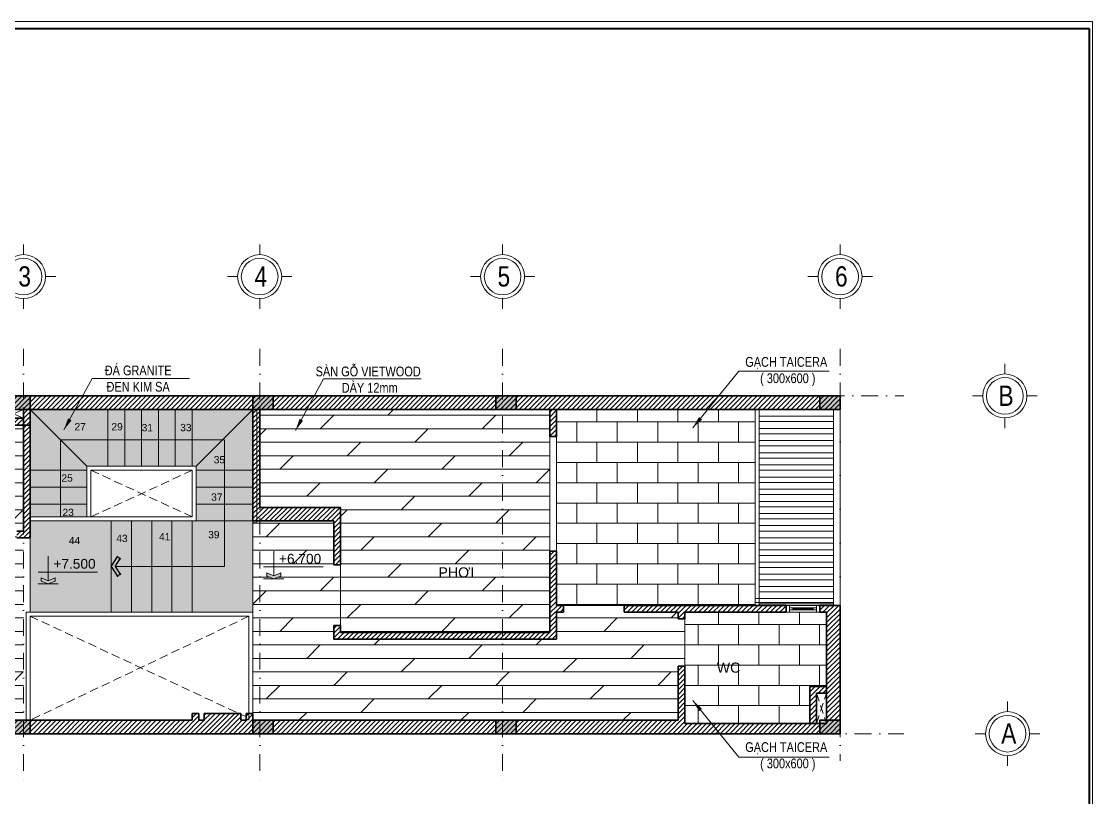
# Model space of a CAD drawing. Header units: inches. Extents: x 921646 to 2157952, y -92667 to 262089.
# Drawn here: x 2029373 to 2045244, y 88339 to 99831 of the extents above; entities that cross this region are included whole.
import ezdxf
from ezdxf.enums import TextEntityAlignment as Align

# ---------------------------------------------------------------- set-up
doc = ezdxf.new("R2010")
doc.units = ezdxf.units.IN
doc.header["$MEASUREMENT"] = 0
doc.linetypes.add('DASHDOT', pattern=[1, 0.5, -0.25, 0, -0.25])
doc.linetypes.add('HIDDEN', pattern=[9.524999999999999, 6.349999999999999, -3.174999999999999])
doc.layers.get('0').update_dxf_attribs({"lineweight": 9})
doc.layers.get('DEFPOINTS').update_dxf_attribs({"lineweight": 9})
for name, color, linetype, lineweight in [('01-WALL', 10, 'Continuous', 35), ('04-TRUC', 40, 'DASHDOT', 9), ('09-DIMOUT', 251, 'Continuous', 9), ('12 LAT GACH', 46, 'Continuous', 13), ('13 TRICH DAN', 134, 'Continuous', 9), ('13-VATDUNG', 104, 'Continuous', 13), ('14 KHUAT', 106, 'HIDDEN', 13), ('15 TEXT', 134, 'Continuous', 15), ('Cp Net Manh 0.15', 8, 'Continuous', 15), ('Cp Net Thep 0.40', 2, 'Continuous', 40), ('Cp Text 0.15', 3, 'Continuous', 15), ('dim', 252, 'Continuous', 9)]:
    doc.layers.add(name, color=color, linetype=linetype, lineweight=lineweight)
doc.layers.add('02-TEXT', color=7, linetype='Continuous')
doc.layers.add('07-HATCH', color=180, linetype='Continuous')
doc.styles.add('ARIAL', font='arial.ttf')
doc.styles.add('C', font='VHARIAL.TTF')
doc.styles.add('CHU', font='arial.ttf')
doc.styles.add('IN', font='VHARIAL.TTF')
doc.styles.add('KS Sophia 191015$0$GHICHU-C', font='arial.ttf', dxfattribs={"width": 0.7})
doc.styles.add('VHELVEN', font='VHELVEN.TTF')
doc.styles.add('VNI-HELVE', font='VHELVEB.TTF', dxfattribs={"width": 0.8})
doc.dimstyles.new('VJC100', dxfattribs={"dimscale": 1.199999999999999, "dimtxt": 200, "dimasz": 100, "dimexe": 100, "dimexo": 0, "dimgap": 60, "dimtad": 1, "dimdec": 0, "dimlfac": -1, "dimzin": 9, "dimdsep": 46, "dimtxsty": 'CHU', "dimblk": 'ARCHTICK', "dimcen": 0.9, "dimdle": 100, "dimclrd": 251, "dimclre": 251, "dimclrt": 3, "dimadec": 0, "dimazin": 0, "dimtfac": 1, "dimtdec": 0, "dimtix": 1, "dimtmove": 2, "dimatfit": 3, "dimfxl": 500, "dimtolj": 1, "dimtzin": 0, "dimlwd": 13, "dimlwe": 9, "dimarcsym": 0})
pattern_1 = [(0, (0, 0), (0, 200), []), (45, (0, 0), (-399.9999993287874, 399.9999993287874), [282.842712474619, -565.6854249492379])]

# ---------------------------------------------------------------- blocks, each defined once
blk = doc.blocks.new('DDDD')
at = {"layer": '09-DIMOUT'}
h = blk.add_hatch(color=256, dxfattribs=at)
h.dxf.hatch_style = 1
h.paths.add_polyline_path([(1648737.565746326, 63343.11408242446), (1649037.565746326, 63343.11408242446), (1649037.565746326, 63543.11408242447), (1648737.565746326, 63543.11408242447)])
at = {"layer": '01-WALL'}
blk.add_lwpolyline([(1648737.565746326, 63343.11408242446), (1649037.565746326, 63343.11408242446), (1649037.565746326, 63543.11408242447), (1648737.565746326, 63543.11408242447)], close=True, dxfattribs=at)
blk = doc.blocks.new('luoi')
at = {"layer": '04-TRUC', "ltscale": 500}
for p, q in [((1739521.796972171, 130292.8045758962), (1739521.796972171, 123908.0378893815)), ((1743021.796972169, 130292.8045759), (1743021.796972169, 123889.6781560815)), ((1746621.796972135, 130292.8045759002), (1746621.796972135, 123856.9895922282)), ((1751621.796972135, 130292.8045759), (1751621.796972135, 124192.3745224)), ((1751621.796972135, 130292.8045759001), (1751621.796972135, 124192.3745224001)), ((1728931.056137772, 129594.2698898765), (1752564.317258802, 129594.2698898765)), ((1728830.44380979, 124594.2698898753), (1752564.317258803, 124594.2698898753))]:
    blk.add_line(p, q, dxfattribs=at)
at = {"layer": '09-DIMOUT', "xscale": -1, "rotation": 180}
for p in [(90584.2312258447, 192937.3839723022), (94184.23122584261, 192937.3839723011), (97784.23122580862, 192937.3839723013), (102584.2312258084, 192937.383972301), (90584.2312258447, 188137.3839723022), (94184.23122584261, 188137.3839723011), (97784.23122580862, 188137.3839723013), (102584.2312258084, 188137.383972301)]:
    blk.add_blockref('DDDD', p, dxfattribs=at)
blk = doc.blocks.new('*U989')
for p, q in [((50, 65.00000000000729), (449.9999999997672, 65.00000000000729)), ((50, 35.00000000000729), (449.9999999997672, 35.00000000000729)), ((99.99999999999994, 35.00000000000729), (99.99999999999994, 65.00000000000729)), ((399.9999999997672, 35.00000000000729), (399.9999999997672, 65.00000000000729))]:
    blk.add_line(p, q)
for points in [[(0, 0), (50, 0), (50, 100.0000000000146), (0, 100.0000000000146)], [(449.9999999997672, 0), (499.9999999997672, 0), (499.9999999997672, 100.0000000000146), (449.9999999997672, 100.0000000000146)]]:
    blk.add_lwpolyline(points, close=True)
for points in [[(449.9999999997672, 100.0000000000146), (50, 100.0000000000146)], [(449.9999999997672, 0), (50, 0)]]:
    blk.add_lwpolyline(points)
at = {"color": 8}
blk.add_lwpolyline([(99.99999999999994, 50.00000000000729), (399.9999999997672, 50.00000000000729)], dxfattribs=at)
at = {"style": 'KS Sophia 191015$0$GHICHU-C', "flags": 1}
for tag, p in [('KICH_THUOC', (449.9999999999998, -189.6050583226172)), ('TEN_CUA', (449.9999999999998, -73.8988087587042)), ('QUI_CACH', (449.9999999999998, -310.8138379663876))]:
    blk.add_attdef(tag, text='', height=50, dxfattribs=at).set_placement(p, align=Align.MIDDLE)
blk = doc.blocks.new('tuog t3')
at = {"layer": '09-DIMOUT'}
h = blk.add_hatch(dxfattribs=at)
h.set_pattern_fill('ANSI31', color=256, scale=400)
h.set_pattern_definition([(45, (-289881.3712442107, -102457.3187087184), (-35.35533905932737, 35.35533905932738), [])])
h.paths.add_polyline_path([(1733121.796972134, 98844.54903847678), (1732921.796972134, 98844.54903847683), (1732921.796972134, 98644.54903847536), (1733121.796972134, 98644.54903847536)])
h.paths.add_polyline_path([(1735121.796972134, 98844.54903847595), (1733321.796972134, 98844.54903847667), (1733321.796972134, 98644.54903847536), (1735121.796972134, 98644.54903847536)])
h.paths.add_polyline_path([(1739321.796972171, 98844.54903847426), (1735421.796972134, 98844.54903847583), (1735421.796972134, 98644.54903847536), (1739321.796972171, 98644.54903847536)])
h.paths.add_polyline_path([(1736021.796972134, 99657.31781700302), (1735921.796972134, 99657.31781700302), (1735921.796972134, 98844.54903847563), (1736021.796972134, 98844.5490384756)])
h.paths.add_polyline_path([(1736021.796972134, 99944.54903847627), (1735921.796972134, 99944.54903847627), (1735921.796972134, 99657.31781700302), (1736021.796972134, 99657.31781700302)])
h.paths.add_polyline_path([(1736021.796972134, 103444.5490384764), (1735921.796972134, 103444.5490384764), (1735921.796972134, 102344.5490384762), (1736021.796972134, 102344.5490384762)], flags=16)
h.paths.add_polyline_path([(1751621.796972135, 103644.549038475), (1732921.796972134, 103644.5490384765), (1732921.796972135, 103444.5490384765), (1750421.796972134, 103444.5490384763), (1751621.796972135, 103444.5490384763), (1751621.796972135, 100544.5490384809)])
h.paths.add_polyline_path([(1738621.79697217, 103444.5490384764), (1738521.796972171, 103444.5490384764), (1738521.796972171, 99844.5490384753), (1738621.796972273, 99844.54903847526), (1738621.796972273, 101544.5490384765), (1738721.796972171, 101544.5490384765), (1738721.796972171, 101644.5490384765), (1738621.79697217, 101644.5490384765)])
h.paths.add_polyline_path([(1739521.796972171, 103314.5490384737), (1739221.79697217, 103314.5490384737), (1739221.79697217, 103444.5490384764), (1739121.79697217, 103444.5490384764), (1739121.79697217, 103214.5490384737), (1739521.796972171, 103214.5490384737)], flags=17)
h.paths.add_polyline_path([(1739621.79697217, 103444.5490384764), (1739521.79697217, 103444.5490384764), (1739521.79697217, 103314.5490384737), (1739521.79697217, 103214.5490384737), (1739621.79697217, 103214.5490384737)], flags=17)
h.paths.add_polyline_path([(1739621.796972171, 103214.5490384737), (1739521.796972171, 103214.5490384737), (1739521.796972171, 101644.5490384765), (1739421.796972171, 101644.5490384765), (1739421.796972171, 101544.5490384765), (1739621.796972171, 101544.5490384765)], flags=17)
h.paths.add_polyline_path([(1738621.79697217, 98944.54903847528), (1738521.796972171, 98944.54903847528), (1738521.79697217, 98844.54903847458), (1738621.79697217, 98844.54903847455)])
h.paths.add_polyline_path([(1742741.79697217, 98930.32176574713), (1742711.272795008, 98944.54903847359), (1742201.79697217, 98944.54903847359), (1742201.79697217, 98844.54903847359), (1742121.79697217, 98844.54903847359), (1742121.79697217, 98944.54903847359), (1742021.796972169, 98944.54903847359), (1742021.796972169, 98844.54903847315), (1739321.796972171, 98844.54903847426), (1739321.796972171, 98644.54903847536), (1751621.796972135, 98644.54903847536), (1751621.796972135, 99657.31781700304), (1751421.796972134, 99657.31781700304), (1751421.796972134, 98794.5490384763), (1751271.796972135, 98794.5490384763), (1751171.796972135, 98794.54903847536), (1749321.796972134, 98794.54903847612), (1749321.796972134, 99644.54903849238), (1749221.796972124, 99644.54903849233), (1749221.796972124, 98844.54903847682), (1742921.796972171, 98844.54903847682), (1742921.796972171, 98944.54903847359), (1742821.79697217, 98944.54903847359), (1742821.79697217, 98844.54903847359), (1742741.79697217, 98844.54903847359)])
h.paths.add_polyline_path([(1751421.796972135, 99344.54903847536), (1751171.796972135, 99344.54903847536), (1751171.796972135, 98794.54903847536), (1751271.796972135, 98794.54903847536), (1751271.796972135, 99244.54903847536), (1751421.796972135, 99244.54903847536)], flags=16)
h.paths.add_polyline_path([(1751621.796972136, 100544.5490384809), (1751321.796972135, 100544.5490384809), (1751321.796972135, 100444.5490384808), (1751421.796972134, 100444.5490384808), (1751421.796972134, 99657.31781700304), (1751621.796972135, 99657.31781700304)])
h.paths.add_polyline_path([(1750821.796972135, 100544.5490384809), (1748421.796972135, 100544.5490384809), (1748421.796972135, 100444.5490384809), (1749221.796972203, 100444.5490384809), (1749221.796972203, 100344.5490384806), (1749321.796972214, 100344.5490384809), (1749321.796972214, 100444.5490384809), (1750821.796972135, 100444.5490384809)])
h.paths.add_polyline_path([(1747421.796972135, 100444.5490384809), (1747521.796972135, 100444.5490384809), (1747521.796972135, 100544.5490384809), (1747421.796972135, 100544.5490384809), (1747421.796972135, 101345.4692464357), (1747321.796972135, 101345.4692464357), (1747321.796972135, 100144.5490384768), (1744221.796972172, 100144.5490384768), (1744221.796972172, 100244.5490384768), (1744121.796972172, 100244.5490384768), (1744121.796972172, 100044.5490384768), (1747421.796972135, 100044.5490384768)])
h.paths.add_polyline_path([(1744221.796972172, 101994.5490384842), (1743021.796972164, 101994.5490384842), (1743021.796972164, 103444.5490384764), (1742921.796972164, 103444.5490384764), (1742921.796972164, 101794.5490384842), (1744121.796972172, 101794.5490384842), (1744121.796972172, 101144.5490384768), (1744221.796972172, 101144.5490384768)], flags=17)
h.paths.add_polyline_path([(1747421.796972135, 103444.5490384763), (1747321.796972135, 103444.5490384763), (1747321.796972135, 103045.4692464571), (1747421.796972135, 103045.4692464571)], flags=17)
at = {"layer": '01-WALL'}
for p, q in [((1732921.796972134, 103644.5490384765), (1751621.796972135, 103644.549038475)), ((1732921.796972135, 103444.5490384765), (1751321.796972135, 103444.5490384763)), ((1739521.79697217, 103444.5490384661), (1739221.79697217, 103444.5490384661)), ((1739521.796972171, 103444.5490384764), (1739521.796972171, 101644.5490384765)), ((1739521.79697217, 103444.5490384661), (1739521.79697217, 103314.5490384737)), ((1739621.796972171, 103444.5490384764), (1739621.796972171, 101544.5490384765)), ((1739621.79697217, 103444.5490384738), (1739621.79697217, 103214.5490384737)), ((1742921.796972164, 103444.5490384762), (1742921.796972164, 101794.5490384841)), ((1743021.796972164, 103444.5490384762), (1743021.796972164, 101994.5490384842)), ((1747321.796972135, 103444.5490384763), (1747321.796972135, 103045.4692464571)), ((1747421.796972135, 103444.5490384763), (1747421.796972135, 103045.4692464571)), ((1739121.79697217, 103214.5490384737), (1739621.79697217, 103214.5490384737)), ((1739221.79697217, 103314.5490384737), (1739521.79697217, 103314.5490384737)), ((1747321.637388107, 103045.4692464571), (1747421.796972135, 103045.4692464571)), ((1743021.796972169, 101994.5490384842), (1744221.796972172, 101994.5490384842)), ((1744221.796972172, 101994.5490384842), (1744221.796972172, 101144.5490384768)), ((1742921.796972172, 101794.5490384842), (1744121.796972172, 101794.5490384842)), ((1744121.796972172, 101794.5490384842), (1744121.796972172, 101144.5490384768)), ((1739521.796972171, 101644.5490384765), (1739421.796972171, 101644.5490384765)), ((1739621.796972171, 101544.5490384765), (1739421.796972171, 101544.5490384765)), ((1747321.637388107, 101345.4692464357), (1747421.796972135, 101345.4692464357)), ((1747321.796972135, 101345.4692464357), (1747321.796972135, 100144.5490384768)), ((1747421.796972135, 101345.4692464357), (1747421.796972135, 100544.5490384809)), ((1744221.796972172, 101144.5490384768), (1744121.796972172, 101144.5490384768)), ((1747521.796972135, 100544.5490384809), (1747421.796972135, 100544.5490384809)), ((1747521.796972135, 100544.5490384809), (1747521.796972135, 100444.5490384809)), ((1750821.796972135, 100544.5490384809), (1748421.796972135, 100544.5490384809)), ((1748421.796972135, 100544.5490384809), (1748421.796972135, 100444.5490384809)), ((1750821.796972135, 100544.5490384809), (1750821.796972135, 100444.5490384809)), ((1751321.796972135, 100544.5490384809), (1751621.796972135, 100544.5490384809)), ((1751321.796972135, 100444.5490384808), (1751321.796972135, 100544.5490384809)), ((1751321.796972135, 100544.5490384809), (1751321.796972135, 100444.5490384808)), ((1751621.796972135, 98644.54903847536), (1751621.796972136, 100544.5490384809)), ((1747521.796972135, 100444.5490384809), (1747421.796972135, 100444.5490384809)), ((1747421.796972135, 100444.5490384809), (1747421.796972135, 100044.5490384768)), ((1749221.796972203, 100444.5490384809), (1748421.796972135, 100444.5490384809)), ((1749221.796972203, 100344.5490384923), (1749221.796972203, 100444.5490384809)), ((1749321.796972214, 100344.5490384809), (1749221.796972203, 100344.5490384806)), ((1749321.796972214, 100444.5490384809), (1750821.796972135, 100444.5490384809)), ((1749321.796972214, 100344.5490384809), (1749321.796972214, 100444.5490384809)), ((1751321.796972135, 100444.5490384808), (1751421.796972134, 100444.5490384808)), ((1751421.796972134, 100444.5490384809), (1751421.796972134, 98794.54903847612)), ((1744121.796972172, 100244.5490384768), (1744121.796972172, 100044.5490384768)), ((1744221.796972172, 100244.5490384768), (1744121.796972172, 100244.5490384768)), ((1744221.796972172, 100244.5490384768), (1744221.796972172, 100144.5490384768)), ((1747421.796972135, 100044.5490384768), (1744121.796972172, 100044.5490384768)), ((1747321.796972135, 100144.5490384768), (1744221.796972172, 100144.5490384768)), ((1749221.796972124, 99644.54903849233), (1749221.796972124, 98844.54903847682)), ((1749221.796972124, 99644.54903849233), (1749321.796972134, 99644.54903849238)), ((1749321.796972134, 99644.5490384809), (1749321.796972134, 98794.54903847612)), ((1742121.79697217, 98944.54903847359), (1742021.796972169, 98944.54903847359)), ((1742021.796972169, 98944.54903847359), (1742021.796972169, 98844.54903847359)), ((1742121.79697217, 98944.54903847359), (1742121.79697217, 98844.54903847359)), ((1742741.79697217, 98944.54903847359), (1742201.79697217, 98944.54903847359)), ((1742201.79697217, 98944.54903847359), (1742201.79697217, 98844.54903847359)), ((1742741.79697217, 98944.54903847359), (1742741.79697217, 98844.54903847359)), ((1742921.796972171, 98944.54903847359), (1742821.79697217, 98944.54903847359)), ((1742821.79697217, 98944.54903847359), (1742821.79697217, 98844.54903847359)), ((1742921.796972171, 98944.54903847359), (1742921.796972171, 98844.5490384747)), ((1742021.796972169, 98844.54903847315), (1732921.796972133, 98844.54903847683)), ((1742201.79697217, 98844.54903847363), (1742121.79697217, 98844.54903847359)), ((1742201.79697217, 98844.54903847359), (1742121.79697217, 98844.54903847359)), ((1742821.79697217, 98844.54903847363), (1742741.79697217, 98844.54903847363)), ((1742821.79697217, 98844.54903847359), (1742741.79697217, 98844.54903847359)), ((1749221.796972124, 98844.54903847682), (1742921.796972171, 98844.54903847682)), ((1751421.796972134, 98794.54903847612), (1749321.796972135, 98794.54903847612)), ((1751621.796972135, 98644.54903847536), (1732921.796972134, 98644.54903847536))]:
    blk.add_line(p, q, dxfattribs=at)
for points in [[(1751171.796972135, 99344.54903847536), (1751421.796972135, 99344.54903847536), (1751421.796972135, 98794.54903847536), (1751171.796972135, 98794.54903847536)], [(1751271.796972135, 99244.54903847536), (1751421.796972134, 99244.54903847536), (1751421.796972134, 98794.5490384763), (1751271.796972135, 98794.5490384763)]]:
    blk.add_lwpolyline(points, close=True, dxfattribs=at)
at = {"layer": '09-DIMOUT'}
for p, q in [((1751621.796972135, 103644.5490384764), (1751621.796972135, 100544.5490384809)), ((1739221.79697217, 103314.5490384737), (1739521.79697217, 103444.5490384727)), ((1739521.79697217, 103314.5490384737), (1739221.79697217, 103444.5490384727)), ((1750361.796972134, 100544.5490384809), (1750361.796972134, 103444.5490384763)), ((1750421.796972134, 100544.5490384809), (1750421.796972134, 103444.5490384763)), ((1750421.796972134, 103344.5490384762), (1751521.796972135, 103344.5490384762)), ((1751521.796972135, 103444.5490384764), (1751521.796972135, 100544.5490384809)), ((1750421.796972134, 103264.5490384763), (1751521.796972135, 103264.5490384763)), ((1750421.796972134, 103164.5490384762), (1751521.796972135, 103164.5490384762)), ((1750421.796972134, 103084.5490384763), (1751521.796972135, 103084.5490384763)), ((1750421.796972134, 102984.5490384762), (1751521.796972135, 102984.5490384762)), ((1750421.796972134, 102904.5490384763), (1751521.796972135, 102904.5490384763)), ((1750421.796972134, 102804.5490384762), (1751521.796972135, 102804.5490384762)), ((1750421.796972134, 102724.5490384762), (1751521.796972135, 102724.5490384762)), ((1739621.796972172, 102544.5490384765), (1739621.796972171, 101544.5490384765)), ((1750421.796972134, 102624.5490384763), (1751521.796972135, 102624.5490384763)), ((1750421.796972134, 102544.5490384762), (1751521.796972135, 102544.5490384762)), ((1750421.796972134, 102444.5490384763), (1751521.796972135, 102444.5490384763)), ((1750421.796972134, 102364.5490384763), (1751521.796972135, 102364.5490384763)), ((1750421.796972134, 102264.5490384762), (1751521.796972135, 102264.5490384762)), ((1750421.796972134, 102184.5490384762), (1751521.796972135, 102184.5490384762)), ((1750421.796972134, 102084.5490384763), (1751521.796972135, 102084.5490384763)), ((1750421.796972134, 102004.5490384762), (1751521.796972135, 102004.5490384762)), ((1750421.796972134, 101904.5490384762), (1751521.796972135, 101904.5490384762)), ((1750421.796972134, 101824.5490384763), (1751521.796972135, 101824.5490384763)), ((1750421.796972134, 101724.5490384762), (1751521.796972135, 101724.5490384762)), ((1750421.796972134, 101644.5490384763), (1751521.796972135, 101644.5490384763)), ((1750421.796972134, 101544.5490384762), (1751521.796972135, 101544.5490384762)), ((1750421.796972134, 101464.5490384762), (1751521.796972135, 101464.5490384762)), ((1750421.796972134, 101364.5490384762), (1751521.796972135, 101364.5490384762)), ((1750421.796972134, 101284.5490384763), (1751521.796972135, 101284.5490384763)), ((1750421.796972134, 101184.5490384763), (1751521.796972135, 101184.5490384763)), ((1750421.796972134, 101104.5490384762), (1751521.796972135, 101104.5490384762)), ((1750421.796972134, 101004.5490384762), (1751521.796972135, 101004.5490384762)), ((1750421.796972134, 100924.5490384762), (1751521.796972135, 100924.5490384762)), ((1750421.796972134, 100824.5490384762), (1751521.796972135, 100824.5490384762)), ((1750421.796972134, 100744.5490384762), (1751521.796972135, 100744.5490384762)), ((1750421.796972134, 100644.5490384763), (1751521.796972135, 100644.5490384763)), ((1750421.796972134, 100564.5490384762), (1751521.796972135, 100564.5490384762))]:
    blk.add_line(p, q, dxfattribs=at)
at = {"layer": '14 KHUAT', "ltscale": 20}
for p, q in [((1751271.796972135, 99244.54903847536), (1751421.796972134, 98794.5490384763)), ((1751271.796972135, 98794.5490384763), (1751421.796972134, 99244.54903847536))]:
    blk.add_line(p, q, dxfattribs=at)
at = {"layer": '13-VATDUNG', "xscale": -1, "rotation": 180}
blk.add_blockref('*U989', (1750821.796972135, 100544.5490384809), dxfattribs=at)
blk = doc.blocks.new('cao do')
at = {"layer": '15 TEXT'}
h = blk.add_hatch(color=256, dxfattribs=at)
h.dxf.hatch_style = 1
h.paths.add_polyline_path([(155.0488123993345, 47.1744000000035), (261.1912123991861, 89.63135999993627), (261.1912123991861, 42.45696000000551), (155.0488123993345, 7.27596e-11), (48.90641239948308, 42.45696000001072), (48.90641239948307, 89.6313599999415)])
for p, q in [((0, 181.4449592430174), (911.3167457881427, 181.4449592430174)), ((0, 0), (310.0976247983053, 0))]:
    blk.add_line(p, q, dxfattribs=at)
blk.add_lwpolyline([(155.048812399189, 423.6398799869638), (155.0488123993345, 47.17440000000351)], dxfattribs=at)
blk.add_lwpolyline([(155.0488123993345, 47.1744000000035), (261.1912123991861, 89.63135999993627), (261.1912123991861, 42.45696000000551), (155.0488123993345, 7.27596e-11), (48.90641239948308, 42.45696000001072), (48.90641239948307, 89.6313599999415)], close=True, dxfattribs=at)
at = {"layer": '15 TEXT', "color": 3, "style": 'ARIAL'}
blk.add_attdef('%%P0,000', text='', height=150, dxfattribs=at).set_placement((558.4898163990365, 306.6680831773265), align=Align.MIDDLE_CENTER)
blk = doc.blocks.new('đ')
h = blk.add_hatch(color=256)
h.dxf.hatch_style = 1
h.paths.add_polyline_path([(1.5108e-12, 59.66675603961623), (-115.1734213652385, 134.666562334611), (-142.4578871751226, 92.76718375367336), (1.45404e-11, -9.4786e-12), (142.4578871751656, 92.76718375368611), (115.1734213652551, 134.666562334611)])
at = {"ltscale": 0.01}
for p, q in [((0, 0), (-150.8377628913191, 98.22407691566251)), ((-109.7165282032553, 143.0464380508084), (-147.9147803371057, 84.38730803747613)), ((0, 59.66675603961721), (-123.5532970814426, 140.123455496605)), ((0, 59.66675603960448), (123.5532970814275, 140.1234554965846)), ((2.91038e-11, 0), (150.8377628913332, 98.22407691565661)), ((109.7165282032694, 143.0464380508016), (147.9147803371489, 84.38730803749932))]:
    blk.add_line(p, q, dxfattribs=at)
blk = doc.blocks.new('A$C788F0ACE')
at = {"layer": 'Cp Net Manh 0.15', "linetype": 'Continuous'}
for p, q in [((0, 300.0000000000582), (0, 440.0000000023864)), ((-300, 0), (-440.0000000027939, 0)), ((300, 0), (440.0000000018626, 0)), ((0, -300), (0, -440.0000000023283))]:
    blk.add_line(p, q, dxfattribs=at)
for radius in [300, 250]:
    blk.add_circle((0, 0), radius, dxfattribs=at)
at = {"layer": 'Cp Text 0.15', "color": 7, "linetype": 'Continuous', "style": 'VHELVEN'}
blk.add_attdef('TRUC', text='', height=280.0000000046566, dxfattribs=at).set_placement((94.0908639702925, 0.9700787446345486), align=Align.MIDDLE_CENTER)
blk = doc.blocks.new('dim')
at = {"layer": 'Cp Text 0.15'}
ref = blk.add_blockref('A$C788F0ACE', (1959378.368633564, 205712.903964016), dxfattribs=dict(at, xscale=1.086778053933425, yscale=1.086778053933425, zscale=1.086778053933425, rotation=180))
ref.add_attrib('TRUC', '3', dxfattribs={"layer": '0', "color": 3, "height": 300, "style": 'VNI-HELVE', "width": 0.8}).set_placement((1959396.168786648, 205716.2465824004), align=Align.MIDDLE_CENTER)
ref = blk.add_blockref('A$C788F0ACE', (1962878.368630083, 205712.9039640158), dxfattribs=dict(at, xscale=1.086778053933425, yscale=1.086778053933425, zscale=1.086778053933425, rotation=180))
ref.add_attrib('TRUC', '4', dxfattribs={"layer": '0', "color": 3, "height": 300, "style": 'VNI-HELVE', "width": 0.8}).set_placement((1962896.168783167, 205716.2465824002), align=Align.MIDDLE_CENTER)
ref = blk.add_blockref('A$C788F0ACE', (1966478.368630092, 205712.903964016), dxfattribs=dict(at, xscale=1.086778053933425, yscale=1.086778053933425, zscale=1.086778053933425, rotation=180))
ref.add_attrib('TRUC', '5', dxfattribs={"layer": '0', "color": 3, "height": 300, "style": 'VNI-HELVE', "width": 0.8}).set_placement((1966496.168783176, 205716.2465824004), align=Align.MIDDLE_CENTER)
ref = blk.add_blockref('A$C788F0ACE', (1971478.368633528, 205712.9039640159), dxfattribs=dict(at, xscale=1.086778053933425, yscale=1.086778053933425, zscale=1.086778053933425, rotation=180))
ref.add_attrib('TRUC', '6', dxfattribs={"layer": '0', "color": 3, "height": 300, "style": 'VNI-HELVE', "width": 0.8}).set_placement((1971496.168786612, 205716.2465824003), align=Align.MIDDLE_CENTER)
ref = blk.add_blockref('A$C788F0ACE', (1973919.769362519, 203946.0126604949), dxfattribs=dict(at, xscale=1.086778053933425, yscale=1.086778053933425, zscale=1.086778053933425, rotation=180))
ref.add_attrib('TRUC', 'B', dxfattribs={"layer": '0', "color": 3, "height": 300, "style": 'VNI-HELVE', "width": 0.8}).set_placement((1973937.569515602, 203949.3552788793), align=Align.MIDDLE_CENTER)
ref = blk.add_blockref('A$C788F0ACE', (1973959.769362518, 198946.0126604938), dxfattribs=dict(at, xscale=1.086778053933425, yscale=1.086778053933425, zscale=1.086778053933425, rotation=180))
ref.add_attrib('TRUC', 'A', dxfattribs={"layer": '0', "color": 3, "height": 300, "style": 'VNI-HELVE', "width": 0.8}).set_placement((1973977.569515603, 198949.3552788782), align=Align.MIDDLE_CENTER)
blk = doc.blocks.new('Khung Ht dep')
at = {"layer": 'Cp Net Thep 0.40', "color": 106, "flags": 128}
blk.add_lwpolyline([(30380.39805538137, 21414.66774669322), (30380.39805538137, 1791.667746693099), (3162.398055380676, 1791.667746693099), (3162.398055380676, 21414.66774669322)], close=True, dxfattribs=at)
at = {"layer": 'DEFPOINTS', "ltscale": 100}
blk.add_lwpolyline([(30430.39805538347, 1691.667746693157), (30430.39805538347, 21514.6677466931), (1912.398055381607, 21514.6677466931), (1912.398055381607, 1691.667746693157)], close=True, dxfattribs=at)
blk = doc.blocks.new('_ArchTick')
at = {"layer": 'dim', "const_width": 0.15}
blk.add_lwpolyline([(0.1999999999989086, 0.1999999999998181), (-0.2000000000007276, -0.2000000000002728)], dxfattribs=at)

msp = doc.modelspace()

# ---------------------------------------------------------------- hatches: boundary and pattern name
at = {"layer": '09-DIMOUT'}
h = msp.add_hatch(dxfattribs=at)
h.set_pattern_fill('AR-CONC', color=256, scale=20)
h.set_pattern_definition([(50, (0, 0), (143.4520365201507, -12.55042699651902), [15, -165]), (355, (0, 0), (-27.7502667226, 150.4384267400024), [12, -132]), (100.45144446, (11.9543362, -1.0458688), (115.7017693454224, 137.8879981937259), [12.74803839999999, -140.2284223999999]), (46.18420000000001, (0, 40), (213.4482661343145, -33.10385615861531), [22.5, -247.5]), (96.63563549000003, (17.787349, 37.2413386), (186.9323891348456, 194.8237201549101), [19.1220684, -210.3427519999999]), (351.18416399, (0, 40), (186.9323890109546, 194.823720053998), [18, -198.0000002]), (21, (20, 30), (119.3814104236923, -80.52377813306776), [15, -165]), (326, (20, 30), (48.66306638431634, 145.0300090093706), [12, -132]), (71.45144474, (29.94845080000001, 23.2896852), (168.0444753459942, 64.50623056127077), [12.748038, -140.2284224]), (37.5, (0, 0), (2.431971063458133, 66.5787707662623), [0, -130.4, 0, -134, 0, -132.5]), (7.499999999999999, (0, 0), (52.61390748842972, 78.88234237647205), [0, -76.39999999999999, 0, -127.4, 0, -50.5]), (327.5, (-44.59999999999999, 0), (106.7644872344818, -4.510974346875951), [0, -50, 0, -156, 0, -207]), (317.5, (-64.6, 0), (116.6372338684772, 20.02099646646354), [0, -65, 0, -103.6, 0, -147])])
h.paths.add_polyline_path([(2029953.168216382, 93635.47381503783), (2029503.168216382, 94085.47381503803), (2029503.168216382, 93185.47381503753), (2029953.168216382, 93185.4738150375)])
h.paths.add_polyline_path([(2029953.168216382, 93635.47381503783), (2029953.168216382, 93185.4738150375), (2030343.168216382, 93185.47381503745), (2030343.168216382, 93245.47381503745)])
h.paths.add_polyline_path([(2030653.168216383, 93635.4738150374), (2029953.168216383, 93635.47381503739), (2030343.168216383, 93245.47381503721), (2030653.168216383, 93245.47381503724)])
h.paths.add_polyline_path([(2030653.168216383, 94085.4738150297), (2029503.168216391, 94085.4738150297), (2029953.168216383, 93635.47381503739), (2030653.168216383, 93635.4738150374)])
h.paths.add_polyline_path([(2030903.168216383, 94085.4738150297), (2030653.168216383, 94085.4738150297), (2030653.168216383, 93635.4738150374), (2030903.168216383, 93635.47381503742)])
h.paths.add_polyline_path([(2030903.168216383, 93635.47381503742), (2030653.168216383, 93635.4738150374), (2030653.168216383, 93245.47381503724), (2030903.168216383, 93245.47381503724)])
h.paths.add_polyline_path([(2031153.168216383, 93635.47381503742), (2030903.168216383, 93635.47381503742), (2030903.168216383, 93245.47381503724), (2031153.168216383, 93245.47381503727)])
h.paths.add_polyline_path([(2031153.168216383, 94085.4738150297), (2030903.168216383, 94085.4738150297), (2030903.168216383, 93635.47381503742), (2031153.168216383, 93635.47381503742)])
h.paths.add_polyline_path([(2031403.168216383, 94085.4738150297), (2031153.168216383, 94085.4738150297), (2031153.168216383, 93635.47381503742), (2031403.168216383, 93635.47381503742)])
h.paths.add_polyline_path([(2031403.168216383, 93635.47381503742), (2031153.168216383, 93635.47381503742), (2031153.168216383, 93245.47381503727), (2031403.168216383, 93245.47381503729)])
h.paths.add_polyline_path([(2031653.168216382, 93635.47381503742), (2031403.168216383, 93635.47381503742), (2031403.168216383, 93245.47381503729), (2031653.168216382, 93245.4738150373)])
h.paths.add_polyline_path([(2031653.168216382, 94085.4738150297), (2031403.168216383, 94085.4738150297), (2031403.168216383, 93635.47381503742), (2031653.168216382, 93635.47381503742)])
h.paths.add_polyline_path([(2031903.168216382, 94085.4738150297), (2031653.168216382, 94085.4738150297), (2031653.168216382, 93635.47381503742), (2031903.168216382, 93635.47381503742)])
h.paths.add_polyline_path([(2031903.168216382, 93635.47381503742), (2031653.168216382, 93635.47381503742), (2031653.168216382, 93245.4738150373), (2031903.168216382, 93245.47381503735)])
h.paths.add_polyline_path([(2032803.168216375, 94085.4738150297), (2031903.168216382, 94085.4738150297), (2031903.168216382, 93635.47381503742), (2032353.168216383, 93635.47381503745)])
h.paths.add_polyline_path([(2032353.168216383, 93635.47381503745), (2031903.168216382, 93635.47381503742), (2031903.168216382, 93245.47381503735), (2031963.168216383, 93245.47381503735)])
h.paths.add_polyline_path([(2032803.168216375, 94085.4738150297), (2032353.168216383, 93635.47381503745), (2032383.168216383, 93635.47381503745), (2032383.168216383, 93185.47381503735), (2032803.168216379, 93185.47381503735)])
h.paths.add_polyline_path([(2032383.168216383, 93635.47381503745), (2032353.168216383, 93635.47381503745), (2031963.168216383, 93245.47381503735), (2031963.168216383, 93185.47381503735), (2032383.168216383, 93185.47381503735)])
h.paths.add_polyline_path([(2032383.168216383, 93185.47381503735), (2031963.168216383, 93185.47381503735), (2031963.168216382, 92935.47381503739), (2032383.168216383, 92935.47381503737)])
h.paths.add_polyline_path([(2032803.168216379, 93185.47381503735), (2032383.168216383, 93185.47381503735), (2032383.168216383, 92935.47381503737), (2032803.168216381, 92935.47381503737)])
h.paths.add_polyline_path([(2032803.168216381, 92935.47381503737), (2032383.168216383, 92935.47381503737), (2032383.168216383, 92685.47381503736), (2032803.168216382, 92685.47381503736)])
h.paths.add_polyline_path([(2032383.168216383, 92935.47381503737), (2031963.168216382, 92935.47381503739), (2031963.168216382, 92685.47381503736), (2032383.168216383, 92685.47381503736)])
h.paths.add_polyline_path([(2032383.168216383, 92685.47381503736), (2031963.168216382, 92685.47381503736), (2031963.168216382, 92435.4738150374), (2032383.168216383, 92435.4738150374)])
h.paths.add_polyline_path([(2032803.168216382, 92685.47381503736), (2032383.168216383, 92685.47381503736), (2032383.168216383, 92435.4738150374), (2032803.168216383, 92435.4738150374)])
h.paths.add_polyline_path([(2032803.168216383, 92435.4738150374), (2032383.168216383, 92435.4738150374), (2032383.168216383, 91760.47381503777), (2031903.168216382, 91760.47381503777), (2031903.168216381, 91085.47381502733), (2032803.168216383, 91085.47381502682)])
h.paths.add_polyline_path([(2032383.168216383, 92435.4738150374), (2031963.168216382, 92435.4738150374), (2031903.168216382, 92435.47381503745), (2031903.168216382, 91760.47381503777), (2032383.168216383, 91760.47381503777)])
h.paths.add_polyline_path([(2031903.168216382, 92435.47381503745), (2031603.168216382, 92435.47381503764), (2031603.168216382, 91760.47381503777), (2031903.168216382, 91760.47381503777)])
h.paths.add_polyline_path([(2031603.168216382, 92435.47381503764), (2031303.168216382, 92435.4738150378), (2031303.168216382, 91760.47381503777), (2031603.168216382, 91760.47381503777)])
h.paths.add_polyline_path([(2031303.168216382, 92435.4738150378), (2031003.168216382, 92435.47381503796), (2031003.168216382, 91760.47381503777), (2031303.168216382, 91760.47381503777)])
h.paths.add_polyline_path([(2031003.168216382, 92435.47381503796), (2030703.168216382, 92435.47381503815), (2030703.168216382, 91760.47381503815), (2030795.935400136, 91902.93170221309), (2030837.834778716, 91875.6472364032), (2030762.834972422, 91760.47381503777), (2031003.168216382, 91760.47381503777)])
h.paths.add_polyline_path([(2031003.168216382, 91760.47381503777), (2030762.834972422, 91760.47381503777), (2030837.834778716, 91645.30039367265), (2030795.935400135, 91618.01592786289), (2030703.168216382, 91760.47381503777), (2030703.168216382, 91085.47381502805), (2031003.168216382, 91085.47381502786)])
h.paths.add_polyline_path([(2031303.168216382, 91760.47381503777), (2031003.168216382, 91760.47381503777), (2031003.168216382, 91085.47381502786), (2031303.168216382, 91085.47381502768)])
h.paths.add_polyline_path([(2031603.168216382, 91760.47381503777), (2031303.168216382, 91760.47381503777), (2031303.168216382, 91085.47381502768), (2031603.168216382, 91085.4738150275)])
h.paths.add_polyline_path([(2031903.168216382, 91760.47381503777), (2031603.168216382, 91760.47381503777), (2031603.168216382, 91085.4738150275), (2031903.168216381, 91085.47381502733)])
h.paths.add_polyline_path([(2030703.168216382, 91760.47381503777), (2030703.168216382, 92435.47381503815), (2030343.168216382, 92435.47381503836), (2029503.168216382, 92435.47381503756), (2029503.168216382, 92185.47381502988), (2029503.168216382, 91085.47381502872), (2030703.168216382, 91085.47381502805)])
h.paths.add_polyline_path([(2029769.641336644, 91549.28265759998), (2029872.300990621, 91590.346519191), (2029872.300990621, 91544.72000631208), (2029769.641336644, 91503.65614472106), (2029666.981682666, 91544.72000631208), (2029666.981682666, 91590.346519191)], flags=16)
h.paths.add_polyline_path([(2030343.168216382, 92685.47381503753), (2029953.168216382, 92685.47381503753), (2029953.168216382, 92495.47381503868), (2030343.168216382, 92495.47381503844)])
h.paths.add_polyline_path([(2030343.168216382, 92935.47381503748), (2029953.168216382, 92935.4738150375), (2029953.168216382, 92685.47381503753), (2030343.168216382, 92685.47381503753)])
h.paths.add_polyline_path([(2029953.168216382, 92935.4738150375), (2029503.168216383, 92935.47381503753), (2029503.168216382, 92685.47381503753), (2029953.168216382, 92685.47381503753)])
h.paths.add_polyline_path([(2029953.168216382, 92685.47381503753), (2029503.168216383, 92685.47381503753), (2029503.168216382, 92495.47381503896), (2029953.168216382, 92495.47381503868)])
h.paths.add_polyline_path([(2029953.168216382, 93185.4738150375), (2029503.168216383, 93185.47381503753), (2029503.168216383, 92935.47381503753), (2029953.168216382, 92935.4738150375)])
h.paths.add_polyline_path([(2030343.168216382, 93185.47381503745), (2029953.168216382, 93185.4738150375), (2029953.168216382, 92935.4738150375), (2030343.168216382, 92935.47381503748)])
h.paths.add_polyline_path([(2030132.544610169, 93749.45836025145), (2030354.585537863, 93749.45836025145), (2030354.585537863, 93912.12138890082), (2030132.544610169, 93912.12138890082)], flags=24)
h.paths.add_polyline_path([(2030679.063889776, 93747.1561774411), (2030902.025690594, 93747.1561774411), (2030902.025690594, 93912.58182546293), (2030679.063889776, 93912.58182546293)], flags=24)
h.paths.add_polyline_path([(2031126.955585415, 93732.63137660162), (2031349.954221159, 93732.63137660162), (2031349.954221159, 93898.16752939834), (2031126.955585415, 93898.16752939834)], flags=9)
h.paths.add_polyline_path([(2031698.527744957, 93734.51323353044), (2031921.5263807, 93734.51323353044), (2031921.5263807, 93900.04938632715), (2031698.527744957, 93900.04938632715)], flags=9)
h.paths.add_polyline_path([(2032195.384543674, 93257.75185021698), (2032418.383179417, 93257.75185021698), (2032418.383179417, 93423.2880030137), (2032195.384543674, 93423.2880030137)], flags=9)
h.paths.add_polyline_path([(2032157.606040918, 92705.37584743914), (2032380.604676662, 92705.37584743914), (2032380.604676662, 92870.91200023587), (2032157.606040918, 92870.91200023587)], flags=24)
h.paths.add_polyline_path([(2032112.6022577, 92148.82267830716), (2032335.600893444, 92148.82267830716), (2032335.600893444, 92314.35883110389), (2032112.6022577, 92314.35883110389)], flags=24)
h.paths.add_polyline_path([(2031385.089789065, 92119.5904460369), (2031607.13071676, 92119.5904460369), (2031607.13071676, 92282.2534746863), (2031385.089789065, 92282.2534746863)], flags=9)
h.paths.add_polyline_path([(2030751.576389577, 92093.47594672708), (2030974.575025321, 92093.47594672708), (2030974.575025321, 92259.0120995238), (2030751.576389577, 92259.0120995238)], flags=24)
h.paths.add_polyline_path([(2030048.500805644, 92064.3542192317), (2030270.320723789, 92064.3542192317), (2030270.320723789, 92226.35421923173), (2030048.500805644, 92226.35421923173)], flags=24)
h.paths.add_polyline_path([(2029954.549795648, 92477.56437507925), (2030177.548431391, 92477.56437507925), (2030177.548431391, 92643.10052787595), (2029954.549795648, 92643.10052787595)], flags=9)
h.paths.add_polyline_path([(2029938.986707892, 92987.54553921316), (2030161.948508711, 92987.54553921316), (2030161.948508711, 93152.97118723502), (2029938.986707892, 93152.97118723502)], flags=9)
at = {"layer": '12 LAT GACH'}
h = msp.add_hatch(dxfattribs=at)
h.set_pattern_fill('DOLMIT', color=256, scale=800)
h.set_pattern_definition(pattern_1)
h.paths.add_polyline_path([(2028403.168216382, 94085.47381502973), (2025903.168216345, 94085.47381502976), (2025903.168216344, 92985.47381502956), (2025903.168216343, 90585.47381502959), (2025903.168216345, 89485.4738150289), (2028403.168216381, 89485.47381502789), (2028403.168216382, 89585.4738150286), (2028503.168216381, 89585.4738150286), (2028503.168216381, 89485.47381502786), (2029403.168216382, 89485.47381502748), (2029403.168216382, 92185.47381502988), (2029303.168216382, 92185.47381502988), (2029303.168216382, 92285.47381496053), (2028603.168216382, 92285.47381504062), (2028603.168216382, 92185.47381502988), (2028503.168216484, 92185.47381502988), (2028503.168216484, 90485.4738150286), (2028403.168216382, 90485.47381502864)])
h.paths.add_polyline_path([(2029403.168216382, 93855.47381502706), (2029003.168216381, 93855.47381502706), (2029003.168216381, 94085.47381502973), (2028503.168216381, 94085.47381502973), (2028503.168216381, 92285.47381502988), (2028603.168216382, 92285.47381502988), (2029303.168216371, 92285.47381496053), (2029403.168216382, 92285.47381502988)], flags=17)
h.paths.add_polyline_path([(2036503.168216346, 94085.47381502966), (2032903.168216375, 94085.4738150297), (2032903.168216375, 92635.47381503753), (2034103.168216383, 92635.47381503753), (2034103.168216383, 91785.47381503014), (2034003.168216383, 91785.47381503014), (2034003.168216383, 92435.47381503753), (2032903.16821638, 92435.47381503753), (2032903.16821638, 89485.47381503016), (2036503.168216346, 89485.47381503016), (2036503.168216346, 90685.47381503014), (2034003.168216383, 90685.47381503016), (2034003.168216383, 90885.47381503014), (2034103.168216383, 90885.47381503014), (2034103.168216383, 90785.47381503011), (2036503.168216346, 90785.47381503014)])
h.paths.add_polyline_path([(2033112.117011853, 91624.04965817797), (2033214.776665831, 91665.11351976899), (2033214.776665831, 91619.48700689006), (2033112.117011853, 91578.42314529904), (2033009.457357876, 91619.48700689006), (2033009.457357876, 91665.113519769)], flags=16)
h.paths.add_polyline_path([(2032903.16821638, 92435.47381503753), (2032863.168216383, 92435.47381503753, -1), (2032803.168216383, 92435.47381503753), (2032803.168216383, 91085.47381502682), (2032803.168216382, 89485.47381503016), (2032903.16821638, 89485.47381503016)])
h.paths.add_polyline_path([(2037203.168216346, 91986.39402298904), (2037203.168216346, 93686.39402301046), (2037203.168216346, 94085.47381502966), (2036503.168216346, 94085.47381502966), (2036503.168216346, 90785.47381503014), (2037203.168216346, 90785.47381503014)])
h = msp.add_hatch(dxfattribs=at)
h.set_pattern_fill('AR-B816', color=256, scale=37.5)
h.set_pattern_definition([(0, (0, 0), (0, 300), []), (90, (0, 0), (-300, 300), [300, -300])])
h.paths.add_polyline_path([(2040243.168216345, 94085.47381502962), (2037303.168216346, 94085.47381502966), (2037303.168216346, 93686.39402301043), (2037303.168216346, 91986.39402298904), (2037303.168216346, 91185.47381503425), (2037403.168216346, 91185.47381503425), (2038303.168216346, 91185.47381503422), (2040243.168216345, 91185.47381503422)])
h.paths.add_polyline_path([(2041303.168216345, 91085.47381503417), (2041203.168216346, 91085.47381503417), (2041153.168216346, 91085.4738150342), (2040753.168216346, 91085.4738150342), (2040703.168216346, 91085.4738150342), (2039203.168216425, 91085.47381503425), (2039203.168216425, 90985.47381503422), (2039203.168216426, 90285.47381504568), (2039203.168216345, 89435.47381502944), (2041053.168216346, 89435.47381502944), (2041053.168216346, 89985.47381502869), (2041303.168216345, 89985.47381502869)])
h.paths.add_polyline_path([(2039636.682870373, 90147.00190664461), (2040063.354084562, 90147.00190664461), (2040063.354084562, 90379.67584934586), (2039636.682870373, 90379.67584934586)], flags=24)
h = msp.add_hatch(dxfattribs=at)
h.set_pattern_fill('DOLMIT', color=256, scale=800)
h.set_pattern_definition(pattern_1)
h.paths.add_polyline_path([(2039203.168216425, 90985.47381503422), (2039103.168216414, 90985.47381503398), (2039103.168216414, 91085.47381503422), (2038303.168216346, 91085.47381503425), (2038303.168216346, 91185.47381503422), (2037403.168216346, 91185.47381503422), (2037403.168216346, 91085.47381503422), (2037303.168216346, 91085.47381503422), (2037303.168216346, 90685.47381503014), (2036503.168216346, 90685.47381503014), (2036503.168216346, 89485.47381503016), (2039103.168216335, 89485.47381503016), (2039103.168216334, 90285.47381504565), (2039203.168216426, 90285.47381504568)])

# ---------------------------------------------------------------- linework, layer by layer
at = {"layer": '09-DIMOUT'}
for p, q in [((2029953.168216382, 92495.4738150387), (2029953.168216382, 93635.47381503739)), ((2032383.168216383, 93635.47381503745), (2029953.168216382, 93635.47381503739)), ((2032383.168216383, 91760.47381503777), (2032383.168216383, 93635.47381503745)), ((2032803.168216383, 91085.47381502682), (2032803.168216383, 92435.47381503753)), ((2029503.168216382, 92185.47381502988), (2029503.168216382, 91085.47381502872)), ((2030762.834972422, 91760.47381503777), (2032383.168216383, 91760.47381503777)), ((2034103.168216383, 91785.47381503014), (2034103.168216383, 90885.47381503014)), ((2041303.168216346, 91285.47381502874), (2040243.168216345, 91285.47381502874)), ((2040243.168216345, 91285.47381502874), (2040243.168216345, 91225.47381502874)), ((2038303.168216346, 91185.47381503422), (2037403.168216346, 91185.47381503422)), ((2041403.168216346, 91225.47381502874), (2040243.168216345, 91225.47381502874)), ((2039203.168216425, 90985.47381503422), (2039203.168216426, 90285.47381504568))]:
    msp.add_line(p, q, dxfattribs=at)
msp.add_lwpolyline([(2037303.168216346, 93686.39402301046), (2037203.168216346, 93686.39402301046), (2037203.168216346, 91986.39402298904), (2037303.168216346, 91986.39402298904)], close=True, dxfattribs=at)
at = {"layer": '13-VATDUNG'}
for p, q in [((2030343.168216382, 93245.47381503745), (2029503.168216382, 94085.47381503803)), ((2030653.168216383, 94085.47381503753), (2030653.168216383, 93245.47381503739)), ((2030903.168216383, 94085.47381503739), (2030903.168216383, 93245.47381503736)), ((2031153.168216383, 94085.47381503739), (2031153.168216383, 93245.47381503727)), ((2031403.168216383, 94085.47381503739), (2031403.168216383, 93245.4738150373)), ((2031653.168216382, 94085.4738150297), (2031653.168216382, 93245.47381503727)), ((2031903.168216382, 94085.4738150297), (2031903.168216382, 93245.47381503735)), ((2031963.168216383, 93245.47381503735), (2032803.168216382, 94085.47381503726)), ((2032803.168216383, 92435.4738150374), (2032803.168216375, 94085.47381502968)), ((2032863.168216383, 92435.47381503768), (2032863.168216375, 94085.47381502997)), ((2030343.168216383, 93185.47381503745), (2029503.168216382, 93185.47381503753)), ((2030343.168216382, 93245.47381503745), (2030343.168216382, 92495.47381503841)), ((2030343.168216382, 93245.47381503721), (2031963.168216383, 93245.47381503735)), ((2030403.168216382, 93185.47381503753), (2030403.168216382, 92495.47381503832)), ((2030403.168216382, 93185.47381503716), (2031903.168216383, 93185.47381503735)), ((2031903.168216383, 93185.47381503735), (2031903.168216382, 92495.47381503817)), ((2031963.168216383, 93245.47381503735), (2031963.168216382, 92435.4738150374)), ((2031963.168216383, 93185.47381503735), (2032803.168216383, 93185.47381503735)), ((2032803.168216383, 93185.47381503735), (2031963.168216383, 93185.47381503735)), ((2030343.168216382, 92935.47381503748), (2029503.168216382, 92935.47381503753)), ((2032803.168216383, 92935.47381503737), (2031963.168216383, 92935.47381503739)), ((2030343.168216382, 92685.47381503753), (2029503.168216382, 92685.47381503753)), ((2032803.168216383, 92685.47381503736), (2031963.168216382, 92685.47381503736)), ((2029503.168216382, 92495.47381503896), (2031903.168216382, 92495.47381503745)), ((2030343.168216382, 92435.47381503753), (2029503.168216382, 92435.47381503756)), ((2030343.168216382, 92435.47381503836), (2031963.168216382, 92435.4738150374)), ((2030703.168216382, 92435.47381503815), (2030703.168216382, 91085.47381503777)), ((2031003.168216382, 92435.47381503796), (2031003.168216382, 91085.47381503759)), ((2031303.168216382, 92435.4738150378), (2031303.168216382, 91085.47381503742)), ((2031603.168216382, 92435.47381503764), (2031603.168216382, 91085.47381503724)), ((2031903.168216382, 92435.47381503745), (2031903.168216381, 91085.47381503704)), ((2032803.168216383, 92435.4738150374), (2031963.168216382, 92435.4738150374)), ((2029443.168216381, 91085.47381502874), (2032803.168216383, 91085.47381502682)), ((2029443.168216381, 91085.47381502874), (2029443.168216381, 89485.4738150309)), ((2029503.168216381, 91025.47381502872), (2032743.168216383, 91025.47381502684)), ((2029503.168216381, 91025.47381502872), (2029503.168216381, 89485.4738150309)), ((2032743.168216383, 91025.47381502684), (2032743.168216383, 89485.47381502697)), ((2032803.168216383, 91085.47381502682), (2032803.168216382, 89485.47381502697))]:
    msp.add_line(p, q, dxfattribs=at)
msp.add_arc((2032833.168216383, 92435.47381503753), 30, 180, 0, dxfattribs=at)
at = {"layer": '14 KHUAT', "ltscale": 20}
for p, q in [((2030403.168216382, 93185.47381503745), (2031903.168216382, 92495.47381503817)), ((2031903.168216383, 93185.47381503735), (2030403.168216382, 92495.47381503832)), ((2032743.168216383, 91025.47381502684), (2029503.168216381, 89485.4738150309)), ((2029503.168216381, 91025.47381502872), (2032703.168216381, 89533.95866351241))]:
    msp.add_line(p, q, dxfattribs=at)

# ---------------------------------------------------------------- block references
at = {"layer": '07-HATCH', "xscale": -1, "rotation": 270}
msp.add_blockref('đ', (2030703.168216382, 91760.47381503794), dxfattribs=at)
at = {"layer": '09-DIMOUT'}
for name, p in [('dim', (70024.7995828169, -109660.5388454716)), ('luoi', (289881.3712442107, -35308.79607484666))]:
    msp.add_blockref(name, p, dxfattribs=at)
at = {"layer": '13-VATDUNG'}
msp.add_blockref('tuog t3', (289881.3712442107, -9359.075223446678), dxfattribs=at)
at = {"layer": '15 TEXT', "xscale": 0.9671879849873873, "yscale": 0.9671879849873873, "zscale": 0.9671879849873873}
for p, values in [((2029619.679988204, 91503.65614472098), {'%%P0,000': '+7.500'}), ((2032962.155663414, 91578.42314529898), {'%%P0,000': '+6.700'})]:
    msp.add_blockref('cao do', p, dxfattribs=at).add_auto_attribs(values)
at = {"layer": 'Cp Net Manh 0.15', "xscale": 1.05319564237593, "yscale": 1.05319564237593, "zscale": 1.05319564237593}
msp.add_blockref('Khung Ht dep', (2013194.896855884, 77171.81105066928), dxfattribs=at)

# ---------------------------------------------------------------- texts
at = {"layer": '02-TEXT', "style": 'C'}
for s, height, p in [('27', 108, (2030243.565074016, 93776.56886502633)), ('29', 108, (2030790.544790185, 93776.56886502636)), ('31', 108, (2031238.454903287, 93762.1361514993)), ('33', 108, (2031810.027062828, 93764.01800842812)), ('35', 108, (2032306.883861545, 93287.25662511466)), ('25', 108, (2030050.467608301, 93016.95822679844)), ('37', 108, (2032269.10535879, 92734.88062233683)), ('23', 108, (2030066.04911352, 92507.06914997692)), ('43', 108, (2030863.075707448, 92122.98072162474)), ('41', 108, (2031496.110252912, 92146.7009508118)), ('39', 108, (2032224.101575572, 92178.32745320485)), ('44', 108, (2030159.410764716, 92091.35421923171)), ('PH¥I', 150, (2035816.71006442, 91598.35089798547)), ('WC', 150, (2039850.018477467, 90188.33887799524))]:
    msp.add_text(s, height=height, dxfattribs=at).set_placement(p, align=Align.CENTER)
at = {"layer": '13 TRICH DAN', "char_height": 145, "style": 'IN'}
for s, insert, attachment_point in [('{\\fArial|b0|i0|c0|p34;\\W0.8;ĐÁ GRANITE\\PĐEN KIM SA}', (2031102.571336834, 94347.07346968346), 8), ('{\\fArial|b0|i0|c0|p34;\\W0.8;SÀN GỖ VIETWOOD\\P DÀY 12mm}', (2034510.911834001, 94334.16088302953), 8), ('{\\fArial|b0|i0|c0|p34;\\W0.8;GẠCH TAICERA \\P ( 300x600 ) }', (2040705.562949905, 94862.36113515767), 2), ('{\\fArial|b0|i0|c0|p34;\\W0.8;GẠCH TAICERA \\P ( 300x600 ) }', (2040705.562949905, 88728.36934504904), 8)]:
    msp.add_mtext(s, dxfattribs=dict(at, insert=insert, attachment_point=attachment_point))

# ---------------------------------------------------------------- leaders
at = {"layer": '13 TRICH DAN'}
for points in [[(2039321.814625727, 93814.84242321519), (2040000.369885712, 94654.72113741506), (2041339.772086904, 94654.72113741506)], [(2030003.902143477, 93782.31194237569), (2030420.049240875, 94545.9981396257), (2031864.987945875, 94545.9981396257)], [(2033434.860145614, 93775.52188462713), (2033851.007243013, 94539.20808187714), (2035295.945948012, 94539.20808187714)], [(2039321.814625727, 89775.88805699152), (2040000.369885712, 88936.00934279164), (2041339.772086904, 88936.00934279164)]]:
    msp.add_leader(points, dimstyle='VJC100', override={"dimasz": 150, "dimtad": 0}, dxfattribs=at)

doc.saveas('drawing.dxf')
